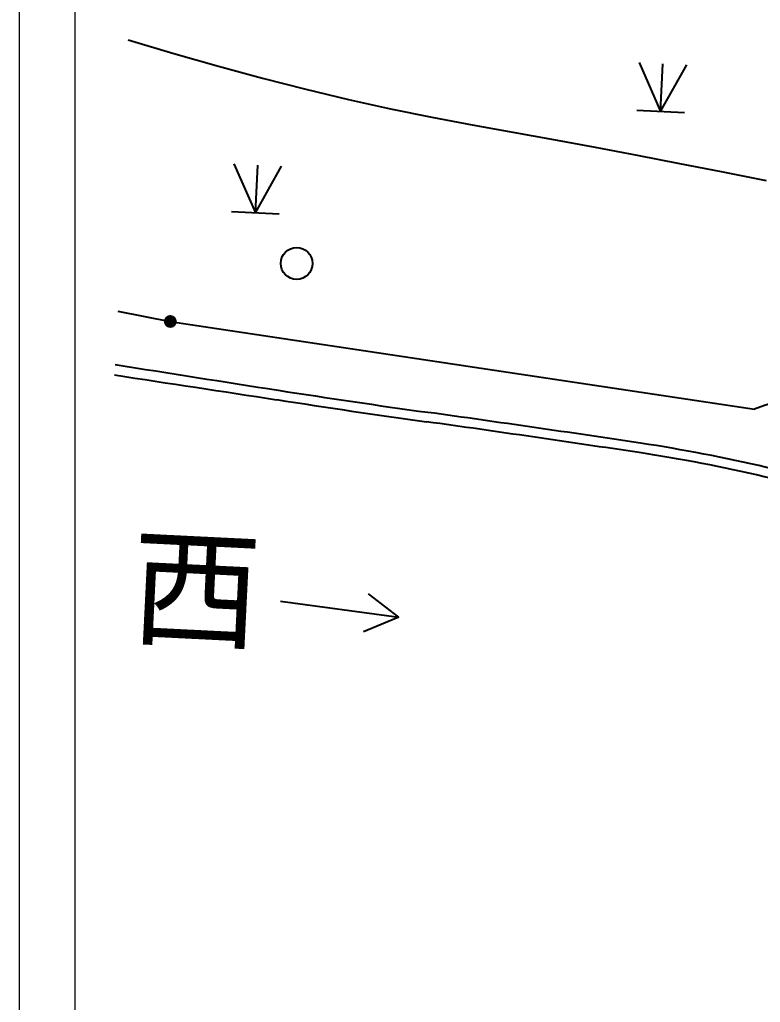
# Model space of a CAD drawing. Header units: millimetres. Extents: x 4 to 2106212, y -117026 to 198097.
# Drawn here: x 1345949 to 1369232, y 117432 to 148339 of the extents above; entities that cross this region are included whole.
import ezdxf
from ezdxf.enums import TextEntityAlignment as Align

# ---------------------------------------------------------------- set-up
doc = ezdxf.new("R2010")
doc.units = ezdxf.units.MM
doc.layers.add('图框', color=7, linetype='Continuous', lineweight=13)
doc.layers.add('粗实线', color=7, linetype='Continuous')
doc.styles.add('宋体', font='')
doc.styles.get('宋体').set_extended_font_data('SimSun')
doc.linetypes.add('10422', pattern='A,2,[150,AAA.SHX,S=1,R=0,X=0,Y=1],2,[177,AAA.SHX,S=1,R=0,X=0,Y=0.8],1e-09', length=4)
doc.linetypes.add('444', pattern='A,4.5,[145,AAA.SHX,S=1,R=0,X=0,Y=1],4.5,-0.5,[146,AAA.SHX,S=1,R=0,X=0,Y=0],-0.5', length=10)

# ---------------------------------------------------------------- blocks, each defined once
blk = doc.blocks.new('jytkjyk')
at = {"layer": '粗实线', "color": 252, "linetype": 'Continuous'}
for p, q in [((427259, 147708, 13000), (428688, 147278, 13000)), ((428688, 147278, 13000), (430094, 146875, 13000)), ((430094, 146875, 13000), (431478, 146500, 13000)), ((431478, 146500, 13000), (432841, 146152, 13000)), ((432841, 146152, 13000), (434181, 145831, 13000)), ((434181, 145831, 13000), (435499, 145537, 13000)), ((435499, 145537, 13000), (436796, 145272, 13000)), ((436796, 145272, 13000), (438070, 145033, 13000)), ((438070, 145033, 13000), (439342, 144804, 13000)), ((439342, 144804, 13000), (440629, 144568, 13000)), ((440629, 144568, 13000), (441933, 144325, 13000)), ((441933, 144325, 13000), (443253, 144074, 13000)), ((443253, 144074, 13000), (444590, 143815, 13000)), ((444590, 143815, 13000), (445942, 143549, 13000)), ((445942, 143549, 13000), (447311, 143276, 13000)), ((435762, 129545, 100000), (434812, 130278, 100000)), ((432045, 130045, 100000), (435762, 129545, 100000)), ((435762, 129545, 100000), (434652, 129089, 100000))]:
    blk.add_line(p, q, dxfattribs=at)
at = {"layer": '粗实线', "color": 252}
for p, q in [((443314, 146989, 100000), (443988, 145454, 100000)), ((443988, 145454, 100000), (444063, 146952, 100000)), ((443988, 145454, 100000), (444812, 146915, 100000)), ((443239, 145491, 100000), (444738, 145417, 100000)), ((430580, 143800), (431255, 142264)), ((431255, 142264), (431329, 143763)), ((431255, 142264), (432078, 143726)), ((430506, 142302), (432004, 142227)), ((426927, 139166), (428579, 138846)), ((428579, 138846), (446941, 136090))]:
    blk.add_line(p, q, dxfattribs=at)
at = {"layer": '粗实线', "color": 252, "linetype": 'Continuous', "const_width": 200, "elevation": 12200, "flags": 128}
blk.add_lwpolyline([(428479, 138851, 1), (428679, 138841, 1)], format="xyb", close=True, dxfattribs=at)
at = {"layer": '粗实线', "color": 252}
blk.add_circle((432549, 140671, 100000), 500, dxfattribs=at)
at = {"layer": '粗实线', "color": 252, "linetype": '444'}
for centre, radius, start, end in [((698903, 1841081), 1725174, 260.926534, 261.098861), ((475969, 418492), 285223, 261.12551, 262.08081), ((357360, -434177), 575655, 81.407846, 82.080808), ((435954, 85982), 49593, 72.0943, 81.4078)]:
    blk.add_arc(centre, radius, start, end, dxfattribs=at)
at = {"layer": '粗实线', "color": 252, "linetype": '10422'}
for centre, radius, start, end in [((898779, 3203502), 3102443, 261.250086, 261.3452), ((475969, 418492), 285523, 261.12551, 262.08081), ((357360, -434177), 575355, 81.407846, 82.080807), ((435954, 85982), 49293, 72.0943, 81.4078)]:
    blk.add_arc(centre, radius, start, end, dxfattribs=at)
at = {"layer": '粗实线', "color": 252}
blk.add_arc((448619, 131965), 4453, 44.8263, 112.1306, dxfattribs=at)
at = {"layer": '粗实线', "color": 252, "linetype": 'Continuous', "style": '宋体'}
blk.add_text('西', height=3000, rotation=357.1643, dxfattribs=at).set_placement((429382, 130348, 100000), align=Align.MIDDLE)
blk = doc.blocks.new('GW-TK')
at = {"layer": '图框'}
for points in [[(927183.552, 464715.013), (927603.549, 464715.013), (927603.549, 464418.01), (927183.552, 464418.01)], [(927188.552, 464710.013), (927598.549, 464710.013), (927598.549, 464423.011), (927188.552, 464423.011)]]:
    blk.add_lwpolyline(points, close=True, dxfattribs=at)

msp = doc.modelspace()

# ---------------------------------------------------------------- block references
at = {"xscale": 350, "yscale": 350, "zscale": 350}
msp.add_blockref('GW-TK', (-323168294.834, -162459777.5503), dxfattribs=at)
msp.add_blockref('jytkjyk', (922105.4211, 0.0008, 0.001))

doc.saveas('drawing.dxf')
